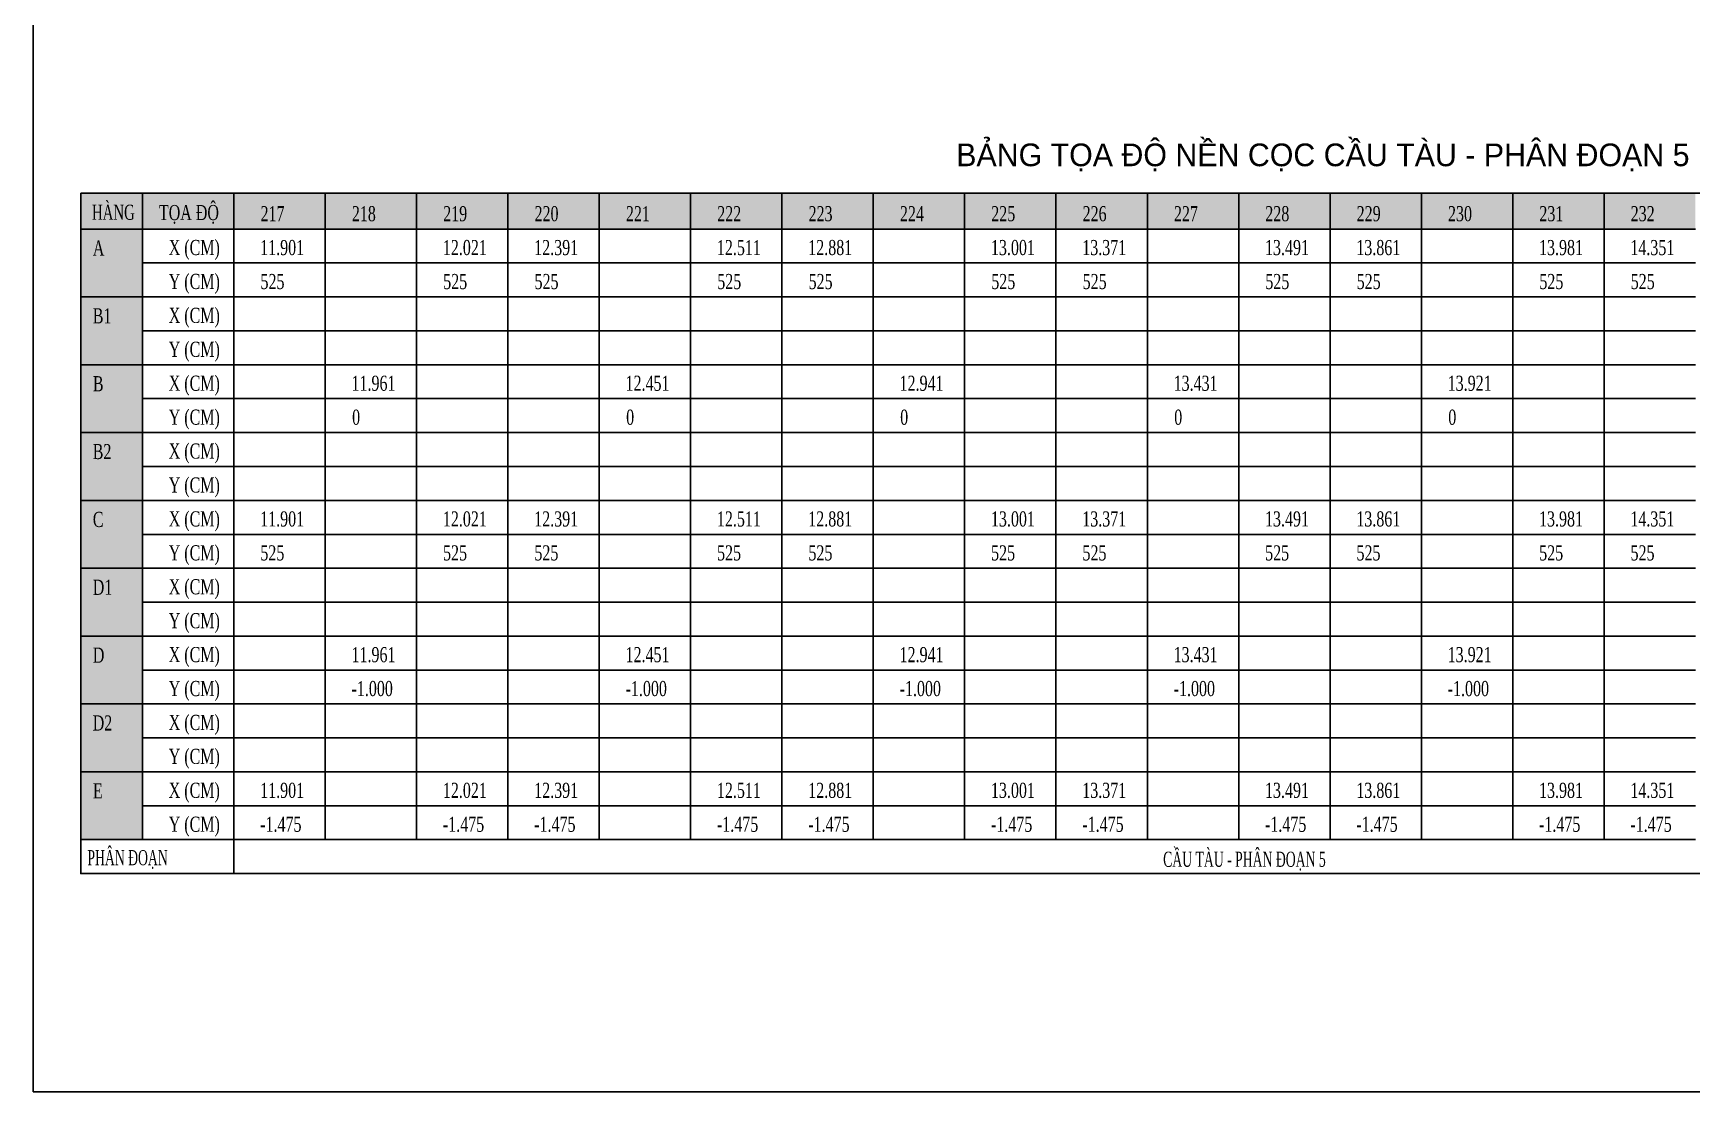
# Model space of a CAD drawing. Extents: x 1061507 to 1179680, y 97445 to 132302.
# Drawn here: x 1091235 to 1100008, y 97445 to 103045 of the extents above; entities that cross this region are included whole.
import ezdxf
from ezdxf.enums import TextEntityAlignment as Align

# ---------------------------------------------------------------- set-up
doc = ezdxf.new("R2010")
doc.units = 0
doc.header["$LTSCALE"] = 200
doc.header["$MEASUREMENT"] = 0
for name, color, linetype in [('BORDER', 2, 'CONTINUOUS'), ('Hatch', 8, 'CONTINUOUS'), ('Text', 6, 'CONTINUOUS')]:
    doc.layers.add(name, color=color, linetype=linetype)
doc.styles.add('CMB-1', font='VHBLACK.TTF', dxfattribs={"width": 0.8})
doc.styles.get("Standard").update_dxf_attribs({"font": 'vntimeh.shx', "width": 0.7})
doc.styles.add('THUONG', font='vntimeh.shx', dxfattribs={"width": 0.7})

msp = doc.modelspace()

# ---------------------------------------------------------------- linework, layer by layer
at = {"layer": 'BORDER'}
msp.add_line((1092296.8, 102198.6), (1092296.8, 98598.9), dxfattribs=at)
msp.add_lwpolyline([(1091487.1, 102198.6), (1103891.9, 102198.6), (1103891.9, 98598.9), (1091486.7, 98598.9)], close=True, dxfattribs=at)
msp.add_lwpolyline([(1091486.7, 98598.9), (1102930.1, 98598.9)], dxfattribs=at)
at = {"layer": 'Hatch'}
for p, q in [((1091487.1, 102198.6), (1091813.6, 102198.6)), ((1091487.1, 102198.6), (1091487.1, 102008.6)), ((1091813.6, 102198.6), (1092296.8, 102198.6)), ((1091813.6, 102198.6), (1091813.6, 102008.6)), ((1092296.8, 102198.6), (1092779.9, 102198.6)), ((1092296.8, 102198.6), (1092296.8, 102008.6)), ((1092779.9, 102198.6), (1093263, 102198.6)), ((1092779.9, 102198.6), (1092779.9, 102008.6)), ((1093263, 102198.6), (1093746.2, 102198.6)), ((1093263, 102198.6), (1093263, 102008.6)), ((1093746.2, 102198.6), (1094229.3, 102198.6)), ((1093746.2, 102198.6), (1093746.2, 102008.6)), ((1094229.3, 102198.6), (1094712.4, 102198.6)), ((1094229.3, 102198.6), (1094229.3, 102008.6)), ((1094229.3, 102198.6), (1094712.4, 102198.6)), ((1094712.4, 102198.6), (1095195.6, 102198.6)), ((1094712.4, 102198.6), (1094712.4, 102008.6)), ((1095195.6, 102198.6), (1095678.7, 102198.6)), ((1095195.6, 102198.6), (1095195.6, 102008.6)), ((1095678.7, 102198.6), (1096161.8, 102198.6)), ((1095678.7, 102198.6), (1095678.7, 102008.6)), ((1096161.8, 102198.6), (1096645, 102198.6)), ((1096161.8, 102198.6), (1096161.8, 102008.6)), ((1096645, 102198.6), (1097128.1, 102198.6)), ((1096645, 102198.6), (1096645, 102008.6)), ((1097128.1, 102198.6), (1097611.2, 102198.6)), ((1097128.1, 102198.6), (1097128.1, 102008.6)), ((1097611.2, 102198.6), (1098094.4, 102198.6)), ((1097611.2, 102198.6), (1097611.2, 102008.6)), ((1098094.4, 102198.6), (1098577.5, 102198.6)), ((1098094.4, 102198.6), (1098094.4, 102008.6)), ((1098577.5, 102198.6), (1099060.6, 102198.6)), ((1098577.5, 102198.6), (1098577.5, 102008.6)), ((1099060.6, 102198.6), (1099543.7, 102198.6)), ((1099060.6, 102198.6), (1099060.6, 102008.6)), ((1099543.7, 102198.6), (1100026.9, 102198.6)), ((1099543.7, 102198.6), (1099543.7, 102008.6)), ((1091487.1, 102008.6), (1091813.6, 102008.6)), ((1091487.1, 102008.6), (1091487.1, 101829.1)), ((1091813.6, 102008.6), (1092296.8, 102008.6)), ((1091813.6, 102008.6), (1091813.6, 101829.1)), ((1092296.8, 102008.6), (1092779.9, 102008.6)), ((1092296.8, 102008.6), (1092296.8, 101829.1)), ((1092779.9, 102008.6), (1093263, 102008.6)), ((1092779.9, 102008.6), (1092779.9, 101829.1)), ((1093263, 102008.6), (1093746.2, 102008.6)), ((1093263, 102008.6), (1093263, 101829.1)), ((1093746.2, 102008.6), (1094229.3, 102008.6)), ((1093746.2, 102008.6), (1093746.2, 101829.1)), ((1094229.3, 102008.6), (1094712.4, 102008.6)), ((1094229.3, 102008.6), (1094229.3, 101829.1)), ((1094712.4, 102008.6), (1095195.6, 102008.6)), ((1094712.4, 102008.6), (1094712.4, 101829.1)), ((1095195.6, 102008.6), (1095678.7, 102008.6)), ((1095195.6, 102008.6), (1095195.6, 101829.1)), ((1095678.7, 102008.6), (1096161.8, 102008.6)), ((1095678.7, 102008.6), (1095678.7, 101829.1)), ((1096161.8, 102008.6), (1096645, 102008.6)), ((1096161.8, 102008.6), (1096161.8, 101829.1)), ((1096645, 102008.6), (1097128.1, 102008.6)), ((1096645, 102008.6), (1096645, 101829.1)), ((1097128.1, 102008.6), (1097611.2, 102008.6)), ((1097128.1, 102008.6), (1097128.1, 101829.1)), ((1097611.2, 102008.6), (1098094.4, 102008.6)), ((1097611.2, 102008.6), (1097611.2, 101829.1)), ((1098094.4, 102008.6), (1098577.5, 102008.6)), ((1098094.4, 102008.6), (1098094.4, 101829.1)), ((1098577.5, 102008.6), (1099060.6, 102008.6)), ((1098577.5, 102008.6), (1098577.5, 101829.1)), ((1099060.6, 102008.6), (1099543.7, 102008.6)), ((1099060.6, 102008.6), (1099060.6, 101829.1)), ((1099543.7, 102008.6), (1100026.9, 102008.6)), ((1099543.7, 102008.6), (1099543.7, 101829.1)), ((1091487.1, 101829.1), (1091487.1, 101649.7)), ((1091813.6, 101829.1), (1092296.8, 101829.1)), ((1091813.6, 101829.1), (1091813.6, 101649.7)), ((1092296.8, 101829.1), (1092779.9, 101829.1)), ((1092296.8, 101829.1), (1092296.8, 101649.7)), ((1092779.9, 101829.1), (1093263, 101829.1)), ((1092779.9, 101829.1), (1092779.9, 101649.7)), ((1093263, 101829.1), (1093746.2, 101829.1)), ((1093263, 101829.1), (1093263, 101649.7)), ((1093746.2, 101829.1), (1094229.3, 101829.1)), ((1093746.2, 101829.1), (1093746.2, 101649.7)), ((1094229.3, 101829.1), (1094712.4, 101829.1)), ((1094229.3, 101829.1), (1094229.3, 101649.7)), ((1094712.4, 101829.1), (1095195.6, 101829.1)), ((1094712.4, 101829.1), (1094712.4, 101649.7)), ((1095195.6, 101829.1), (1095678.7, 101829.1)), ((1095195.6, 101829.1), (1095195.6, 101649.7)), ((1095678.7, 101829.1), (1096161.8, 101829.1)), ((1095678.7, 101829.1), (1095678.7, 101649.7)), ((1096161.8, 101829.1), (1096645, 101829.1)), ((1096161.8, 101829.1), (1096161.8, 101649.7)), ((1096645, 101829.1), (1097128.1, 101829.1)), ((1096645, 101829.1), (1096645, 101649.7)), ((1097128.1, 101829.1), (1097611.2, 101829.1)), ((1097128.1, 101829.1), (1097128.1, 101649.7)), ((1097611.2, 101829.1), (1098094.4, 101829.1)), ((1097611.2, 101829.1), (1097611.2, 101649.7)), ((1098094.4, 101829.1), (1098577.5, 101829.1)), ((1098094.4, 101829.1), (1098094.4, 101649.7)), ((1098577.5, 101829.1), (1099060.6, 101829.1)), ((1098577.5, 101829.1), (1098577.5, 101649.7)), ((1099060.6, 101829.1), (1099543.7, 101829.1)), ((1099060.6, 101829.1), (1099060.6, 101649.7)), ((1099543.7, 101829.1), (1100026.9, 101829.1)), ((1099543.7, 101829.1), (1099543.7, 101649.7)), ((1091487.1, 101649.7), (1091813.6, 101649.7)), ((1091487.1, 101649.7), (1091487.1, 101470.2)), ((1091813.6, 101649.7), (1092296.8, 101649.7)), ((1091813.6, 101649.7), (1091813.6, 101470.2)), ((1092296.8, 101649.7), (1092779.9, 101649.7)), ((1092296.8, 101649.7), (1092296.8, 101470.2)), ((1092779.9, 101649.7), (1093263, 101649.7)), ((1092779.9, 101649.7), (1092779.9, 101470.2)), ((1093263, 101649.7), (1093746.2, 101649.7)), ((1093263, 101649.7), (1093263, 101470.2)), ((1093746.2, 101649.7), (1094229.3, 101649.7)), ((1093746.2, 101649.7), (1093746.2, 101470.2)), ((1094229.3, 101649.7), (1094712.4, 101649.7)), ((1094229.3, 101649.7), (1094229.3, 101470.2)), ((1094712.4, 101649.7), (1095195.6, 101649.7)), ((1094712.4, 101649.7), (1094712.4, 101470.2)), ((1095195.6, 101649.7), (1095678.7, 101649.7)), ((1095195.6, 101649.7), (1095195.6, 101470.2)), ((1095678.7, 101649.7), (1096161.8, 101649.7)), ((1095678.7, 101649.7), (1095678.7, 101470.2)), ((1096161.8, 101649.7), (1096645, 101649.7)), ((1096161.8, 101649.7), (1096161.8, 101470.2)), ((1096645, 101649.7), (1097128.1, 101649.7)), ((1096645, 101649.7), (1096645, 101470.2)), ((1097128.1, 101649.7), (1097611.2, 101649.7)), ((1097128.1, 101649.7), (1097128.1, 101470.2)), ((1097611.2, 101649.7), (1098094.4, 101649.7)), ((1097611.2, 101649.7), (1097611.2, 101470.2)), ((1098094.4, 101649.7), (1098577.5, 101649.7)), ((1098094.4, 101649.7), (1098094.4, 101470.2)), ((1098577.5, 101649.7), (1099060.6, 101649.7)), ((1098577.5, 101649.7), (1098577.5, 101470.2)), ((1099060.6, 101649.7), (1099543.7, 101649.7)), ((1099060.6, 101649.7), (1099060.6, 101470.2)), ((1099543.7, 101649.7), (1100026.9, 101649.7)), ((1099543.7, 101649.7), (1099543.7, 101470.2)), ((1091487.1, 101470.2), (1091487.1, 101290.8)), ((1091813.6, 101470.2), (1092296.8, 101470.2)), ((1091813.6, 101470.2), (1091813.6, 101290.8)), ((1092296.8, 101470.2), (1092779.9, 101470.2)), ((1092296.8, 101470.2), (1092296.8, 101290.8)), ((1092779.9, 101470.2), (1093263, 101470.2)), ((1092779.9, 101470.2), (1092779.9, 101290.8)), ((1093263, 101470.2), (1093746.2, 101470.2)), ((1093263, 101470.2), (1093263, 101290.8)), ((1093746.2, 101470.2), (1094229.3, 101470.2)), ((1093746.2, 101470.2), (1093746.2, 101290.8)), ((1094229.3, 101470.2), (1094712.4, 101470.2)), ((1094229.3, 101470.2), (1094229.3, 101290.8)), ((1094712.4, 101470.2), (1095195.6, 101470.2)), ((1094712.4, 101470.2), (1094712.4, 101290.8)), ((1095195.6, 101470.2), (1095678.7, 101470.2)), ((1095195.6, 101470.2), (1095195.6, 101290.8)), ((1095678.7, 101470.2), (1096161.8, 101470.2)), ((1095678.7, 101470.2), (1095678.7, 101290.8)), ((1096161.8, 101470.2), (1096645, 101470.2)), ((1096161.8, 101470.2), (1096161.8, 101290.8)), ((1096645, 101470.2), (1097128.1, 101470.2)), ((1096645, 101470.2), (1096645, 101290.8)), ((1097128.1, 101470.2), (1097611.2, 101470.2)), ((1097128.1, 101470.2), (1097128.1, 101290.8)), ((1097611.2, 101470.2), (1098094.4, 101470.2)), ((1097611.2, 101470.2), (1097611.2, 101290.8)), ((1098094.4, 101470.2), (1098577.5, 101470.2)), ((1098094.4, 101470.2), (1098094.4, 101290.8)), ((1098577.5, 101470.2), (1099060.6, 101470.2)), ((1098577.5, 101470.2), (1098577.5, 101290.8)), ((1099060.6, 101470.2), (1099543.7, 101470.2)), ((1099060.6, 101470.2), (1099060.6, 101290.8)), ((1099543.7, 101470.2), (1100026.9, 101470.2)), ((1099543.7, 101470.2), (1099543.7, 101290.8)), ((1091487.1, 101290.8), (1091813.6, 101290.8)), ((1091487.1, 101290.8), (1091487.1, 101111.4)), ((1091813.6, 101290.8), (1092296.8, 101290.8)), ((1091813.6, 101290.8), (1091813.6, 101111.4)), ((1092296.8, 101290.8), (1092779.9, 101290.8)), ((1092296.8, 101290.8), (1092296.8, 101111.4)), ((1092779.9, 101290.8), (1093263, 101290.8)), ((1092779.9, 101290.8), (1092779.9, 101111.4)), ((1093263, 101290.8), (1093746.2, 101290.8)), ((1093263, 101290.8), (1093263, 101111.4)), ((1093746.2, 101290.8), (1094229.3, 101290.8)), ((1093746.2, 101290.8), (1093746.2, 101111.4)), ((1094229.3, 101290.8), (1094712.4, 101290.8)), ((1094229.3, 101290.8), (1094229.3, 101111.4)), ((1094712.4, 101290.8), (1095195.6, 101290.8)), ((1094712.4, 101290.8), (1094712.4, 101111.4)), ((1095195.6, 101290.8), (1095678.7, 101290.8)), ((1095195.6, 101290.8), (1095195.6, 101111.4)), ((1095678.7, 101290.8), (1096161.8, 101290.8)), ((1095678.7, 101290.8), (1095678.7, 101111.4)), ((1096161.8, 101290.8), (1096645, 101290.8)), ((1096161.8, 101290.8), (1096161.8, 101111.4)), ((1096645, 101290.8), (1097128.1, 101290.8)), ((1096645, 101290.8), (1096645, 101111.4)), ((1097128.1, 101290.8), (1097611.2, 101290.8)), ((1097128.1, 101290.8), (1097128.1, 101111.4)), ((1097611.2, 101290.8), (1098094.4, 101290.8)), ((1097611.2, 101290.8), (1097611.2, 101111.4)), ((1098094.4, 101290.8), (1098577.5, 101290.8)), ((1098094.4, 101290.8), (1098094.4, 101111.4)), ((1098577.5, 101290.8), (1099060.6, 101290.8)), ((1098577.5, 101290.8), (1098577.5, 101111.4)), ((1099060.6, 101290.8), (1099543.7, 101290.8)), ((1099060.6, 101290.8), (1099060.6, 101111.4)), ((1099543.7, 101290.8), (1100026.9, 101290.8)), ((1099543.7, 101290.8), (1099543.7, 101111.4)), ((1091487.1, 101111.4), (1091487.1, 100931.9)), ((1091813.6, 101111.4), (1092296.8, 101111.4)), ((1091813.6, 101111.4), (1091813.6, 100931.9)), ((1092296.8, 101111.4), (1092779.9, 101111.4)), ((1092296.8, 101111.4), (1092296.8, 100931.9)), ((1092779.9, 101111.4), (1093263, 101111.4)), ((1092779.9, 101111.4), (1092779.9, 100931.9)), ((1093263, 101111.4), (1093746.2, 101111.4)), ((1093263, 101111.4), (1093263, 100931.9)), ((1093746.2, 101111.4), (1094229.3, 101111.4)), ((1093746.2, 101111.4), (1093746.2, 100931.9)), ((1094229.3, 101111.4), (1094712.4, 101111.4)), ((1094229.3, 101111.4), (1094229.3, 100931.9)), ((1094712.4, 101111.4), (1095195.6, 101111.4)), ((1094712.4, 101111.4), (1094712.4, 100931.9)), ((1095195.6, 101111.4), (1095678.7, 101111.4)), ((1095195.6, 101111.4), (1095195.6, 100931.9)), ((1095678.7, 101111.4), (1096161.8, 101111.4)), ((1095678.7, 101111.4), (1095678.7, 100931.9)), ((1096161.8, 101111.4), (1096645, 101111.4)), ((1096161.8, 101111.4), (1096161.8, 100931.9)), ((1096645, 101111.4), (1097128.1, 101111.4)), ((1096645, 101111.4), (1096645, 100931.9)), ((1097128.1, 101111.4), (1097611.2, 101111.4)), ((1097128.1, 101111.4), (1097128.1, 100931.9)), ((1097611.2, 101111.4), (1098094.4, 101111.4)), ((1097611.2, 101111.4), (1097611.2, 100931.9)), ((1098094.4, 101111.4), (1098577.5, 101111.4)), ((1098094.4, 101111.4), (1098094.4, 100931.9)), ((1098577.5, 101111.4), (1099060.6, 101111.4)), ((1098577.5, 101111.4), (1098577.5, 100931.9)), ((1099060.6, 101111.4), (1099543.7, 101111.4)), ((1099060.6, 101111.4), (1099060.6, 100931.9)), ((1099543.7, 101111.4), (1100026.9, 101111.4)), ((1099543.7, 101111.4), (1099543.7, 100931.9)), ((1091487.1, 100931.9), (1091813.6, 100931.9)), ((1091487.1, 100931.9), (1091487.1, 100752.5)), ((1091813.6, 100931.9), (1092296.8, 100931.9)), ((1091813.6, 100931.9), (1091813.6, 100752.5)), ((1092296.8, 100931.9), (1092779.9, 100931.9)), ((1092296.8, 100931.9), (1092296.8, 100752.5)), ((1092779.9, 100931.9), (1093263, 100931.9)), ((1092779.9, 100931.9), (1092779.9, 100752.5)), ((1093263, 100931.9), (1093746.2, 100931.9)), ((1093263, 100931.9), (1093263, 100752.5)), ((1093746.2, 100931.9), (1094229.3, 100931.9)), ((1093746.2, 100931.9), (1093746.2, 100752.5)), ((1094229.3, 100931.9), (1094712.4, 100931.9)), ((1094229.3, 100931.9), (1094229.3, 100752.5)), ((1094712.4, 100931.9), (1095195.6, 100931.9)), ((1094712.4, 100931.9), (1094712.4, 100752.5)), ((1095195.6, 100931.9), (1095678.7, 100931.9)), ((1095195.6, 100931.9), (1095195.6, 100752.5)), ((1095678.7, 100931.9), (1096161.8, 100931.9)), ((1095678.7, 100931.9), (1095678.7, 100752.5)), ((1096161.8, 100931.9), (1096645, 100931.9)), ((1096161.8, 100931.9), (1096161.8, 100752.5)), ((1096645, 100931.9), (1097128.1, 100931.9)), ((1096645, 100931.9), (1096645, 100752.5)), ((1097128.1, 100931.9), (1097611.2, 100931.9)), ((1097128.1, 100931.9), (1097128.1, 100752.5)), ((1097611.2, 100931.9), (1098094.4, 100931.9)), ((1097611.2, 100931.9), (1097611.2, 100752.5)), ((1098094.4, 100931.9), (1098577.5, 100931.9)), ((1098094.4, 100931.9), (1098094.4, 100752.5)), ((1098577.5, 100931.9), (1099060.6, 100931.9)), ((1098577.5, 100931.9), (1098577.5, 100752.5)), ((1099060.6, 100931.9), (1099543.7, 100931.9)), ((1099060.6, 100931.9), (1099060.6, 100752.5)), ((1099543.7, 100931.9), (1100026.9, 100931.9)), ((1099543.7, 100931.9), (1099543.7, 100752.5)), ((1091487.1, 100752.5), (1091487.1, 100573)), ((1091813.6, 100752.5), (1092296.8, 100752.5)), ((1091813.6, 100752.5), (1091813.6, 100573)), ((1092296.8, 100752.5), (1092779.9, 100752.5)), ((1092296.8, 100752.5), (1092296.8, 100573)), ((1092779.9, 100752.5), (1093263, 100752.5)), ((1092779.9, 100752.5), (1092779.9, 100573)), ((1093263, 100752.5), (1093746.2, 100752.5)), ((1093263, 100752.5), (1093263, 100573)), ((1093746.2, 100752.5), (1094229.3, 100752.5)), ((1093746.2, 100752.5), (1093746.2, 100573)), ((1094229.3, 100752.5), (1094712.4, 100752.5)), ((1094229.3, 100752.5), (1094229.3, 100573)), ((1094712.4, 100752.5), (1095195.6, 100752.5)), ((1094712.4, 100752.5), (1094712.4, 100573)), ((1095195.6, 100752.5), (1095678.7, 100752.5)), ((1095195.6, 100752.5), (1095195.6, 100573)), ((1095678.7, 100752.5), (1096161.8, 100752.5)), ((1095678.7, 100752.5), (1095678.7, 100573)), ((1096161.8, 100752.5), (1096645, 100752.5)), ((1096161.8, 100752.5), (1096161.8, 100573)), ((1096645, 100752.5), (1097128.1, 100752.5)), ((1096645, 100752.5), (1096645, 100573)), ((1097128.1, 100752.5), (1097611.2, 100752.5)), ((1097128.1, 100752.5), (1097128.1, 100573)), ((1097611.2, 100752.5), (1098094.4, 100752.5)), ((1097611.2, 100752.5), (1097611.2, 100573)), ((1098094.4, 100752.5), (1098577.5, 100752.5)), ((1098094.4, 100752.5), (1098094.4, 100573)), ((1098577.5, 100752.5), (1099060.6, 100752.5)), ((1098577.5, 100752.5), (1098577.5, 100573)), ((1099060.6, 100752.5), (1099543.7, 100752.5)), ((1099060.6, 100752.5), (1099060.6, 100573)), ((1099543.7, 100752.5), (1100026.9, 100752.5)), ((1099543.7, 100752.5), (1099543.7, 100573)), ((1091487.1, 100573), (1091813.6, 100573)), ((1091487.1, 100573), (1091487.1, 100393.6)), ((1091813.6, 100573), (1092296.8, 100573)), ((1091813.6, 100573), (1091813.6, 100393.6)), ((1092296.8, 100573), (1092779.9, 100573)), ((1092296.8, 100573), (1092296.8, 100393.6)), ((1092779.9, 100573), (1093263, 100573)), ((1092779.9, 100573), (1092779.9, 100393.6)), ((1093263, 100573), (1093746.2, 100573)), ((1093263, 100573), (1093263, 100393.6)), ((1093746.2, 100573), (1094229.3, 100573)), ((1093746.2, 100573), (1093746.2, 100393.6)), ((1094229.3, 100573), (1094712.4, 100573)), ((1094229.3, 100573), (1094229.3, 100393.6)), ((1094712.4, 100573), (1095195.6, 100573)), ((1094712.4, 100573), (1094712.4, 100393.6)), ((1095195.6, 100573), (1095678.7, 100573)), ((1095195.6, 100573), (1095195.6, 100393.6)), ((1095678.7, 100573), (1096161.8, 100573)), ((1095678.7, 100573), (1095678.7, 100393.6)), ((1096161.8, 100573), (1096645, 100573)), ((1096161.8, 100573), (1096161.8, 100393.6)), ((1096645, 100573), (1097128.1, 100573)), ((1096645, 100573), (1096645, 100393.6)), ((1097128.1, 100573), (1097611.2, 100573)), ((1097128.1, 100573), (1097128.1, 100393.6)), ((1097611.2, 100573), (1098094.4, 100573)), ((1097611.2, 100573), (1097611.2, 100393.6)), ((1098094.4, 100573), (1098577.5, 100573)), ((1098094.4, 100573), (1098094.4, 100393.6)), ((1098577.5, 100573), (1099060.6, 100573)), ((1098577.5, 100573), (1098577.5, 100393.6)), ((1099060.6, 100573), (1099543.7, 100573)), ((1099060.6, 100573), (1099060.6, 100393.6)), ((1099543.7, 100573), (1100026.9, 100573)), ((1099543.7, 100573), (1099543.7, 100393.6)), ((1091487.1, 100393.6), (1091487.1, 100214.1)), ((1091813.6, 100393.6), (1092296.8, 100393.6)), ((1091813.6, 100393.6), (1091813.6, 100214.1)), ((1092296.8, 100393.6), (1092779.9, 100393.6)), ((1092296.8, 100393.6), (1092296.8, 100214.1)), ((1092779.9, 100393.6), (1093263, 100393.6)), ((1092779.9, 100393.6), (1092779.9, 100214.1)), ((1093263, 100393.6), (1093746.2, 100393.6)), ((1093263, 100393.6), (1093263, 100214.1)), ((1093746.2, 100393.6), (1094229.3, 100393.6)), ((1093746.2, 100393.6), (1093746.2, 100214.1)), ((1094229.3, 100393.6), (1094712.4, 100393.6)), ((1094229.3, 100393.6), (1094229.3, 100214.1)), ((1094712.4, 100393.6), (1095195.6, 100393.6)), ((1094712.4, 100393.6), (1094712.4, 100214.1)), ((1095195.6, 100393.6), (1095678.7, 100393.6)), ((1095195.6, 100393.6), (1095195.6, 100214.1)), ((1095678.7, 100393.6), (1096161.8, 100393.6)), ((1095678.7, 100393.6), (1095678.7, 100214.1)), ((1096161.8, 100393.6), (1096645, 100393.6)), ((1096161.8, 100393.6), (1096161.8, 100214.1)), ((1096645, 100393.6), (1097128.1, 100393.6)), ((1096645, 100393.6), (1096645, 100214.1)), ((1097128.1, 100393.6), (1097611.2, 100393.6)), ((1097128.1, 100393.6), (1097128.1, 100214.1)), ((1097611.2, 100393.6), (1098094.4, 100393.6)), ((1097611.2, 100393.6), (1097611.2, 100214.1)), ((1098094.4, 100393.6), (1098577.5, 100393.6)), ((1098094.4, 100393.6), (1098094.4, 100214.1)), ((1098577.5, 100393.6), (1099060.6, 100393.6)), ((1098577.5, 100393.6), (1098577.5, 100214.1)), ((1099060.6, 100393.6), (1099543.7, 100393.6)), ((1099060.6, 100393.6), (1099060.6, 100214.1)), ((1099543.7, 100393.6), (1100026.9, 100393.6)), ((1099543.7, 100393.6), (1099543.7, 100214.1)), ((1091487.1, 100214.1), (1091813.6, 100214.1)), ((1091487.1, 100214.1), (1091487.1, 100034.7)), ((1091813.6, 100214.1), (1092296.8, 100214.1)), ((1091813.6, 100214.1), (1091813.6, 100034.7)), ((1092296.8, 100214.1), (1092779.9, 100214.1)), ((1092296.8, 100214.1), (1092296.8, 100034.7)), ((1092779.9, 100214.1), (1093263, 100214.1)), ((1092779.9, 100214.1), (1092779.9, 100034.7)), ((1093263, 100214.1), (1093746.2, 100214.1)), ((1093263, 100214.1), (1093263, 100034.7)), ((1093746.2, 100214.1), (1094229.3, 100214.1)), ((1093746.2, 100214.1), (1093746.2, 100034.7)), ((1094229.3, 100214.1), (1094712.4, 100214.1)), ((1094229.3, 100214.1), (1094229.3, 100034.7)), ((1094712.4, 100214.1), (1095195.6, 100214.1)), ((1094712.4, 100214.1), (1094712.4, 100034.7)), ((1095195.6, 100214.1), (1095678.7, 100214.1)), ((1095195.6, 100214.1), (1095195.6, 100034.7)), ((1095678.7, 100214.1), (1096161.8, 100214.1)), ((1095678.7, 100214.1), (1095678.7, 100034.7)), ((1096161.8, 100214.1), (1096645, 100214.1)), ((1096161.8, 100214.1), (1096161.8, 100034.7)), ((1096645, 100214.1), (1097128.1, 100214.1)), ((1096645, 100214.1), (1096645, 100034.7)), ((1097128.1, 100214.1), (1097611.2, 100214.1)), ((1097128.1, 100214.1), (1097128.1, 100034.7)), ((1097611.2, 100214.1), (1098094.4, 100214.1)), ((1097611.2, 100214.1), (1097611.2, 100034.7)), ((1098094.4, 100214.1), (1098577.5, 100214.1)), ((1098094.4, 100214.1), (1098094.4, 100034.7)), ((1098577.5, 100214.1), (1099060.6, 100214.1)), ((1098577.5, 100214.1), (1098577.5, 100034.7)), ((1099060.6, 100214.1), (1099543.7, 100214.1)), ((1099060.6, 100214.1), (1099060.6, 100034.7)), ((1099543.7, 100214.1), (1100026.9, 100214.1)), ((1099543.7, 100214.1), (1099543.7, 100034.7)), ((1091487.1, 100034.7), (1091487.1, 99855.2)), ((1091813.6, 100034.7), (1092296.8, 100034.7)), ((1091813.6, 100034.7), (1091813.6, 99855.2)), ((1092296.8, 100034.7), (1092779.9, 100034.7)), ((1092296.8, 100034.7), (1092296.8, 99855.2)), ((1092779.9, 100034.7), (1093263, 100034.7)), ((1092779.9, 100034.7), (1092779.9, 99855.2)), ((1093263, 100034.7), (1093746.2, 100034.7)), ((1093263, 100034.7), (1093263, 99855.2)), ((1093746.2, 100034.7), (1094229.3, 100034.7)), ((1093746.2, 100034.7), (1093746.2, 99855.2)), ((1094229.3, 100034.7), (1094712.4, 100034.7)), ((1094229.3, 100034.7), (1094229.3, 99855.2)), ((1094712.4, 100034.7), (1095195.6, 100034.7)), ((1094712.4, 100034.7), (1094712.4, 99855.2)), ((1095195.6, 100034.7), (1095678.7, 100034.7)), ((1095195.6, 100034.7), (1095195.6, 99855.2)), ((1095678.7, 100034.7), (1096161.8, 100034.7)), ((1095678.7, 100034.7), (1095678.7, 99855.2)), ((1096161.8, 100034.7), (1096645, 100034.7)), ((1096161.8, 100034.7), (1096161.8, 99855.2)), ((1096645, 100034.7), (1097128.1, 100034.7)), ((1096645, 100034.7), (1096645, 99855.2)), ((1097128.1, 100034.7), (1097611.2, 100034.7)), ((1097128.1, 100034.7), (1097128.1, 99855.2)), ((1097611.2, 100034.7), (1098094.4, 100034.7)), ((1097611.2, 100034.7), (1097611.2, 99855.2)), ((1098094.4, 100034.7), (1098577.5, 100034.7)), ((1098094.4, 100034.7), (1098094.4, 99855.2)), ((1098577.5, 100034.7), (1099060.6, 100034.7)), ((1098577.5, 100034.7), (1098577.5, 99855.2)), ((1099060.6, 100034.7), (1099543.7, 100034.7)), ((1099060.6, 100034.7), (1099060.6, 99855.2)), ((1099543.7, 100034.7), (1100026.9, 100034.7)), ((1099543.7, 100034.7), (1099543.7, 99855.2)), ((1091487.1, 99855.2), (1091813.6, 99855.2)), ((1091487.1, 99855.2), (1091487.1, 99675.8)), ((1091813.6, 99855.2), (1092296.8, 99855.2)), ((1091813.6, 99855.2), (1091813.6, 99675.8)), ((1092296.8, 99855.2), (1092779.9, 99855.2)), ((1092296.8, 99855.2), (1092296.8, 99675.8)), ((1092779.9, 99855.2), (1093263, 99855.2)), ((1092779.9, 99855.2), (1092779.9, 99675.8)), ((1093263, 99855.2), (1093746.2, 99855.2)), ((1093263, 99855.2), (1093263, 99675.8)), ((1093746.2, 99855.2), (1094229.3, 99855.2)), ((1093746.2, 99855.2), (1093746.2, 99675.8)), ((1094229.3, 99855.2), (1094712.4, 99855.2)), ((1094229.3, 99855.2), (1094229.3, 99675.8)), ((1094712.4, 99855.2), (1095195.6, 99855.2)), ((1094712.4, 99855.2), (1094712.4, 99675.8)), ((1095195.6, 99855.2), (1095678.7, 99855.2)), ((1095195.6, 99855.2), (1095195.6, 99675.8)), ((1095678.7, 99855.2), (1096161.8, 99855.2)), ((1095678.7, 99855.2), (1095678.7, 99675.8)), ((1096161.8, 99855.2), (1096645, 99855.2)), ((1096161.8, 99855.2), (1096161.8, 99675.8)), ((1096645, 99855.2), (1097128.1, 99855.2)), ((1096645, 99855.2), (1096645, 99675.8)), ((1097128.1, 99855.2), (1097611.2, 99855.2)), ((1097128.1, 99855.2), (1097128.1, 99675.8)), ((1097611.2, 99855.2), (1098094.4, 99855.2)), ((1097611.2, 99855.2), (1097611.2, 99675.8)), ((1098094.4, 99855.2), (1098577.5, 99855.2)), ((1098094.4, 99855.2), (1098094.4, 99675.8)), ((1098577.5, 99855.2), (1099060.6, 99855.2)), ((1098577.5, 99855.2), (1098577.5, 99675.8)), ((1099060.6, 99855.2), (1099543.7, 99855.2)), ((1099060.6, 99855.2), (1099060.6, 99675.8)), ((1099543.7, 99855.2), (1100026.9, 99855.2)), ((1099543.7, 99855.2), (1099543.7, 99675.8)), ((1091487.1, 99675.8), (1091487.1, 99496.3)), ((1091813.6, 99675.8), (1092296.8, 99675.8)), ((1091813.6, 99675.8), (1091813.6, 99496.3)), ((1092296.8, 99675.8), (1092779.9, 99675.8)), ((1092296.8, 99675.8), (1092296.8, 99496.3)), ((1092779.9, 99675.8), (1093263, 99675.8)), ((1092779.9, 99675.8), (1092779.9, 99496.3)), ((1093263, 99675.8), (1093746.2, 99675.8)), ((1093263, 99675.8), (1093263, 99496.3)), ((1093746.2, 99675.8), (1094229.3, 99675.8)), ((1093746.2, 99675.8), (1093746.2, 99496.3)), ((1094229.3, 99675.8), (1094712.4, 99675.8)), ((1094229.3, 99675.8), (1094229.3, 99496.3)), ((1094712.4, 99675.8), (1095195.6, 99675.8)), ((1094712.4, 99675.8), (1094712.4, 99496.3)), ((1095195.6, 99675.8), (1095678.7, 99675.8)), ((1095195.6, 99675.8), (1095195.6, 99496.3)), ((1095678.7, 99675.8), (1096161.8, 99675.8)), ((1095678.7, 99675.8), (1095678.7, 99496.3)), ((1096161.8, 99675.8), (1096645, 99675.8)), ((1096161.8, 99675.8), (1096161.8, 99496.3)), ((1096645, 99675.8), (1097128.1, 99675.8)), ((1096645, 99675.8), (1096645, 99496.3)), ((1097128.1, 99675.8), (1097611.2, 99675.8)), ((1097128.1, 99675.8), (1097128.1, 99496.3)), ((1097611.2, 99675.8), (1098094.4, 99675.8)), ((1097611.2, 99675.8), (1097611.2, 99496.3)), ((1098094.4, 99675.8), (1098577.5, 99675.8)), ((1098094.4, 99675.8), (1098094.4, 99496.3)), ((1098577.5, 99675.8), (1099060.6, 99675.8)), ((1098577.5, 99675.8), (1098577.5, 99496.3)), ((1099060.6, 99675.8), (1099543.7, 99675.8)), ((1099060.6, 99675.8), (1099060.6, 99496.3)), ((1099543.7, 99675.8), (1100026.9, 99675.8)), ((1099543.7, 99675.8), (1099543.7, 99496.3)), ((1091487.1, 99496.3), (1091813.6, 99496.3)), ((1091487.1, 99496.3), (1091487.1, 99316.9)), ((1091813.6, 99496.3), (1092296.8, 99496.3)), ((1091813.6, 99496.3), (1091813.6, 99316.9)), ((1092296.8, 99496.3), (1092779.9, 99496.3)), ((1092296.8, 99496.3), (1092296.8, 99316.9)), ((1092779.9, 99496.3), (1093263, 99496.3)), ((1092779.9, 99496.3), (1092779.9, 99316.9)), ((1093263, 99496.3), (1093746.2, 99496.3)), ((1093263, 99496.3), (1093263, 99316.9)), ((1093746.2, 99496.3), (1094229.3, 99496.3)), ((1093746.2, 99496.3), (1093746.2, 99316.9)), ((1094229.3, 99496.3), (1094712.4, 99496.3)), ((1094229.3, 99496.3), (1094229.3, 99316.9)), ((1094712.4, 99496.3), (1095195.6, 99496.3)), ((1094712.4, 99496.3), (1094712.4, 99316.9)), ((1095195.6, 99496.3), (1095678.7, 99496.3)), ((1095195.6, 99496.3), (1095195.6, 99316.9)), ((1095678.7, 99496.3), (1096161.8, 99496.3)), ((1095678.7, 99496.3), (1095678.7, 99316.9)), ((1096161.8, 99496.3), (1096645, 99496.3)), ((1096161.8, 99496.3), (1096161.8, 99316.9)), ((1096645, 99496.3), (1097128.1, 99496.3)), ((1096645, 99496.3), (1096645, 99316.9)), ((1097128.1, 99496.3), (1097611.2, 99496.3)), ((1097128.1, 99496.3), (1097128.1, 99316.9)), ((1097611.2, 99496.3), (1098094.4, 99496.3)), ((1097611.2, 99496.3), (1097611.2, 99316.9)), ((1098094.4, 99496.3), (1098577.5, 99496.3)), ((1098094.4, 99496.3), (1098094.4, 99316.9)), ((1098577.5, 99496.3), (1099060.6, 99496.3)), ((1098577.5, 99496.3), (1098577.5, 99316.9)), ((1099060.6, 99496.3), (1099543.7, 99496.3)), ((1099060.6, 99496.3), (1099060.6, 99316.9)), ((1099543.7, 99496.3), (1100026.9, 99496.3)), ((1099543.7, 99496.3), (1099543.7, 99316.9)), ((1091487.1, 99316.9), (1091487.1, 99137.5)), ((1091813.6, 99316.9), (1092296.8, 99316.9)), ((1091813.6, 99316.9), (1091813.6, 99137.5)), ((1092296.8, 99316.9), (1092779.9, 99316.9)), ((1092296.8, 99316.9), (1092296.8, 99137.5)), ((1092779.9, 99316.9), (1093263, 99316.9)), ((1092779.9, 99316.9), (1092779.9, 99137.5)), ((1093263, 99316.9), (1093746.2, 99316.9)), ((1093263, 99316.9), (1093263, 99137.5)), ((1093746.2, 99316.9), (1094229.3, 99316.9)), ((1093746.2, 99316.9), (1093746.2, 99137.5)), ((1094229.3, 99316.9), (1094712.4, 99316.9)), ((1094229.3, 99316.9), (1094229.3, 99137.5)), ((1094712.4, 99316.9), (1095195.6, 99316.9)), ((1094712.4, 99316.9), (1094712.4, 99137.5)), ((1095195.6, 99316.9), (1095678.7, 99316.9)), ((1095195.6, 99316.9), (1095195.6, 99137.5)), ((1095678.7, 99316.9), (1096161.8, 99316.9)), ((1095678.7, 99316.9), (1095678.7, 99137.5)), ((1096161.8, 99316.9), (1096645, 99316.9)), ((1096161.8, 99316.9), (1096161.8, 99137.5)), ((1096645, 99316.9), (1097128.1, 99316.9)), ((1096645, 99316.9), (1096645, 99137.5)), ((1097128.1, 99316.9), (1097611.2, 99316.9)), ((1097128.1, 99316.9), (1097128.1, 99137.5)), ((1097611.2, 99316.9), (1098094.4, 99316.9)), ((1097611.2, 99316.9), (1097611.2, 99137.5)), ((1098094.4, 99316.9), (1098577.5, 99316.9)), ((1098094.4, 99316.9), (1098094.4, 99137.5)), ((1098577.5, 99316.9), (1099060.6, 99316.9)), ((1098577.5, 99316.9), (1098577.5, 99137.5)), ((1099060.6, 99316.9), (1099543.7, 99316.9)), ((1099060.6, 99316.9), (1099060.6, 99137.5)), ((1099543.7, 99316.9), (1100026.9, 99316.9)), ((1099543.7, 99316.9), (1099543.7, 99137.5)), ((1091487.1, 99137.5), (1091813.6, 99137.5)), ((1091487.1, 99137.5), (1091487.1, 98958)), ((1091813.6, 99137.5), (1092296.8, 99137.5)), ((1091813.6, 99137.5), (1091813.6, 98958)), ((1092296.8, 99137.5), (1092779.9, 99137.5)), ((1092296.8, 99137.5), (1092296.8, 98958)), ((1092779.9, 99137.5), (1093263, 99137.5)), ((1092779.9, 99137.5), (1092779.9, 98958)), ((1093263, 99137.5), (1093746.2, 99137.5)), ((1093263, 99137.5), (1093263, 98958)), ((1093746.2, 99137.5), (1094229.3, 99137.5)), ((1093746.2, 99137.5), (1093746.2, 98958)), ((1094229.3, 99137.5), (1094712.4, 99137.5)), ((1094229.3, 99137.5), (1094229.3, 98958)), ((1094712.4, 99137.5), (1095195.6, 99137.5)), ((1094712.4, 99137.5), (1094712.4, 98958)), ((1095195.6, 99137.5), (1095678.7, 99137.5)), ((1095195.6, 99137.5), (1095195.6, 98958)), ((1095678.7, 99137.5), (1096161.8, 99137.5)), ((1095678.7, 99137.5), (1095678.7, 98958)), ((1096161.8, 99137.5), (1096645, 99137.5)), ((1096161.8, 99137.5), (1096161.8, 98958)), ((1096645, 99137.5), (1097128.1, 99137.5)), ((1096645, 99137.5), (1096645, 98958)), ((1097128.1, 99137.5), (1097611.2, 99137.5)), ((1097128.1, 99137.5), (1097128.1, 98958)), ((1097611.2, 99137.5), (1098094.4, 99137.5)), ((1097611.2, 99137.5), (1097611.2, 98958)), ((1098094.4, 99137.5), (1098577.5, 99137.5)), ((1098094.4, 99137.5), (1098094.4, 98958)), ((1098577.5, 99137.5), (1099060.6, 99137.5)), ((1098577.5, 99137.5), (1098577.5, 98958)), ((1099060.6, 99137.5), (1099543.7, 99137.5)), ((1099060.6, 99137.5), (1099060.6, 98958)), ((1099543.7, 99137.5), (1100026.9, 99137.5)), ((1099543.7, 99137.5), (1099543.7, 98958)), ((1091487.1, 98958), (1091487.1, 98778.6)), ((1091813.6, 98958), (1092296.8, 98958)), ((1091813.6, 98958), (1091813.6, 98778.6)), ((1092296.8, 98958), (1092779.9, 98958)), ((1092296.8, 98958), (1092296.8, 98598.9)), ((1092779.9, 98958), (1093263, 98958)), ((1092779.9, 98958), (1092779.9, 98778.6)), ((1093263, 98958), (1093746.2, 98958)), ((1093263, 98958), (1093263, 98778.6)), ((1093746.2, 98958), (1094229.3, 98958)), ((1093746.2, 98958), (1093746.2, 98778.6)), ((1094229.3, 98958), (1094712.4, 98958)), ((1094229.3, 98958), (1094229.3, 98778.6)), ((1094712.4, 98958), (1095195.6, 98958)), ((1094712.4, 98958), (1094712.4, 98778.6)), ((1095195.6, 98958), (1095678.7, 98958)), ((1095195.6, 98958), (1095195.6, 98778.6)), ((1095678.7, 98958), (1096161.8, 98958)), ((1095678.7, 98958), (1095678.7, 98778.6)), ((1096161.8, 98958), (1096645, 98958)), ((1096161.8, 98958), (1096161.8, 98778.6)), ((1096645, 98958), (1097128.1, 98958)), ((1096645, 98958), (1096645, 98778.6)), ((1097128.1, 98958), (1097611.2, 98958)), ((1097128.1, 98958), (1097128.1, 98778.6)), ((1097611.2, 98958), (1098094.4, 98958)), ((1097611.2, 98958), (1097611.2, 98778.6)), ((1098094.4, 98958), (1098577.5, 98958)), ((1098094.4, 98958), (1098094.4, 98778.6)), ((1098577.5, 98958), (1099060.6, 98958)), ((1098577.5, 98958), (1098577.5, 98778.6)), ((1099060.6, 98958), (1099543.7, 98958)), ((1099060.6, 98958), (1099060.6, 98778.6)), ((1099543.7, 98958), (1100026.9, 98958)), ((1099543.7, 98958), (1099543.7, 98778.6)), ((1091487.1, 98778.6), (1091813.6, 98778.6)), ((1091813.6, 98778.6), (1092296.8, 98778.6)), ((1092296.8, 98778.6), (1092779.9, 98778.6)), ((1092779.9, 98778.6), (1093263, 98778.6)), ((1093263, 98778.6), (1093746.2, 98778.6)), ((1093746.2, 98778.6), (1094229.3, 98778.6)), ((1094229.3, 98778.6), (1094712.4, 98778.6)), ((1094712.4, 98778.6), (1095195.6, 98778.6)), ((1095195.6, 98778.6), (1095678.7, 98778.6)), ((1095678.7, 98778.6), (1096161.8, 98778.6)), ((1096161.8, 98778.6), (1096645, 98778.6)), ((1096645, 98778.6), (1097128.1, 98778.6)), ((1097128.1, 98778.6), (1097611.2, 98778.6)), ((1097611.2, 98778.6), (1098094.4, 98778.6)), ((1098094.4, 98778.6), (1098577.5, 98778.6)), ((1098577.5, 98778.6), (1099060.6, 98778.6)), ((1099060.6, 98778.6), (1099543.7, 98778.6)), ((1099543.7, 98778.6), (1100026.9, 98778.6))]:
    msp.add_line(p, q, dxfattribs=at)
at = {"layer": 'Hatch', "color": 9, "true_color": 0xc0c0c0}
for points in [[(1091487.1, 102198.6), (1091487.1, 102008.6), (1091813.6, 102198.6), (1091813.6, 102008.6)], [(1091813.6, 102198.6), (1091813.6, 102008.6), (1092296.8, 102198.6), (1092296.8, 102008.6)], [(1092296.8, 102198.6), (1092296.8, 102008.6), (1092779.9, 102198.6), (1092779.9, 102008.6)], [(1092779.9, 102198.6), (1092779.9, 102008.6), (1093263, 102198.6), (1093263, 102008.6)], [(1093263, 102198.6), (1093263, 102008.6), (1093746.2, 102198.6), (1093746.2, 102008.6)], [(1093746.2, 102198.6), (1093746.2, 102008.6), (1094229.3, 102198.6), (1094229.3, 102008.6)], [(1094229.3, 102198.6), (1094229.3, 102008.6), (1094712.4, 102198.6), (1094712.4, 102008.6)], [(1094712.4, 102198.6), (1094712.4, 102008.6), (1095195.6, 102198.6), (1095195.6, 102008.6)], [(1095195.6, 102198.6), (1095195.6, 102008.6), (1095678.7, 102198.6), (1095678.7, 102008.6)], [(1095678.7, 102198.6), (1095678.7, 102008.6), (1096161.8, 102198.6), (1096161.8, 102008.6)], [(1096161.8, 102198.6), (1096161.8, 102008.6), (1096645, 102198.6), (1096645, 102008.6)], [(1096645, 102198.6), (1096645, 102008.6), (1097128.1, 102198.6), (1097128.1, 102008.6)], [(1097128.1, 102198.6), (1097128.1, 102008.6), (1097611.2, 102198.6), (1097611.2, 102008.6)], [(1097611.2, 102198.6), (1097611.2, 102008.6), (1098094.4, 102198.6), (1098094.4, 102008.6)], [(1098094.4, 102198.6), (1098094.4, 102008.6), (1098577.5, 102198.6), (1098577.5, 102008.6)], [(1098577.5, 102198.6), (1098577.5, 102008.6), (1099060.6, 102198.6), (1099060.6, 102008.6)], [(1099060.6, 102198.6), (1099060.6, 102008.6), (1099543.7, 102198.6), (1099543.7, 102008.6)], [(1099543.7, 102198.6), (1099543.7, 102008.6), (1100026.9, 102198.6), (1100026.9, 102008.6)], [(1091487.1, 102008.6), (1091487.1, 101649.7), (1091813.6, 102008.6), (1091813.6, 101649.7)], [(1091487.1, 101649.7), (1091487.1, 101290.8), (1091813.6, 101649.7), (1091813.6, 101290.8)], [(1091487.1, 101290.8), (1091487.1, 100931.9), (1091813.6, 101290.8), (1091813.6, 100931.9)], [(1091487.1, 100931.9), (1091487.1, 100573), (1091813.6, 100931.9), (1091813.6, 100573)], [(1091487.1, 100573), (1091487.1, 100214.1), (1091813.6, 100573), (1091813.6, 100214.1)], [(1091487.1, 100214.1), (1091487.1, 99855.2), (1091813.6, 100214.1), (1091813.6, 99855.2)], [(1091487.1, 99855.2), (1091487.1, 99496.3), (1091813.6, 99855.2), (1091813.6, 99496.3)], [(1091487.1, 99496.3), (1091487.1, 99137.5), (1091813.6, 99496.3), (1091813.6, 99137.5)], [(1091487.1, 99137.5), (1091487.1, 98778.6), (1091813.6, 99137.5), (1091813.6, 98778.6)]]:
    msp.add_solid(points, dxfattribs=at)
at = {"layer": 'Text', "color": 1}
msp.add_lwpolyline([(1091235.3, 97444.7), (1106435.3, 97444.7), (1106435.3, 108644.7), (1091235.3, 108644.7)], close=True, dxfattribs=at)

# ---------------------------------------------------------------- texts
at = {"layer": 'Hatch', "width": 0.7}
for s, p in [('täa ®é', (1091900.6, 102055.9)), ('217', (1092437.6, 102049.9)), ('218', (1092920.7, 102050)), ('219', (1093403.8, 102049.9)), ('220', (1093887, 102050)), ('221', (1094370.3, 102049.9)), ('222', (1094853.3, 102049.9)), ('223', (1095336.4, 102050)), ('224', (1095819.5, 102049.9)), ('225', (1096302.6, 102050)), ('226', (1096785.8, 102050)), ('227', (1097268.9, 102049.9)), ('228', (1097752, 102050)), ('229', (1098235.2, 102049.9)), ('230', (1098718.3, 102050)), ('231', (1099201.6, 102050)), ('232', (1099684.6, 102050)), ('a', (1091550.9, 101868.2)), ('X (cm)', (1091952.3, 101871)), ('11.901', (1092435.8, 101870.7)), ('12.021', (1093402.1, 101870.7)), ('12.391', (1093885.2, 101870.7)), ('12.511', (1094851.5, 101870.7)), ('12.881', (1095334.6, 101870.7)), ('13.001', (1096300.9, 101870.7)), ('13.371', (1096784, 101870.7)), ('13.491', (1097750.3, 101870.7)), ('13.861', (1098233.4, 101870.7)), ('13.981', (1099199.7, 101870.7)), ('14.351', (1099682.8, 101870.7)), ('Y (cm)', (1091952.3, 101691.5)), ('525', (1092437.6, 101691.1)), ('525', (1093403.9, 101691.1)), ('525', (1093887, 101691.1)), ('525', (1094853.3, 101691.1)), ('525', (1095336.4, 101691.1)), ('525', (1096302.7, 101691.1)), ('525', (1096785.8, 101691.1)), ('525', (1097752.1, 101691.1)), ('525', (1098235.2, 101691.1)), ('525', (1099201.5, 101691.1)), ('525', (1099684.6, 101691.1)), ('B1', (1091550.5, 101509.3)), ('X (cm)', (1091952.3, 101512.1)), ('Y (cm)', (1091952.3, 101332.6)), ('X (cm)', (1091952.3, 101153.2)), ('B', (1091551, 101150.4)), ('11.961', (1092919, 101153)), ('12.451', (1094368.3, 101153)), ('12.941', (1095817.7, 101153)), ('13.431', (1097267.1, 101153)), ('13.921', (1098716.5, 101153)), ('Y (cm)', (1091952.3, 100973.7)), ('0', (1092922.2, 100973.3)), ('0', (1094371.6, 100973.3)), ('0', (1095821, 100973.3)), ('0', (1097270.4, 100973.3)), ('0', (1098719.8, 100973.3)), ('B2', (1091550.3, 100791.5)), ('X (cm)', (1091952.3, 100794.3)), ('Y (cm)', (1091952.3, 100614.8)), ('C', (1091550.8, 100432.6)), ('X (cm)', (1091952.3, 100435.4)), ('11.901', (1092435.8, 100435.2)), ('12.021', (1093402.1, 100435.2)), ('12.391', (1093885.2, 100435.2)), ('12.511', (1094851.5, 100435.2)), ('12.881', (1095334.6, 100435.2)), ('13.001', (1096300.9, 100435.2)), ('13.371', (1096784, 100435.2)), ('13.491', (1097750.3, 100435.2)), ('13.861', (1098233.4, 100435.2)), ('13.981', (1099199.7, 100435.2)), ('14.351', (1099682.8, 100435.2)), ('Y (cm)', (1091952.3, 100256)), ('525', (1092436.8, 100255.7)), ('525', (1093403.1, 100255.7)), ('525', (1093886.2, 100255.7)), ('525', (1094852.4, 100255.7)), ('525', (1095335.6, 100255.7)), ('525', (1096301.8, 100255.7)), ('525', (1096785, 100255.7)), ('525', (1097751.2, 100255.7)), ('525', (1098234.4, 100255.7)), ('525', (1099200.6, 100255.7)), ('525', (1099683.8, 100255.7)), ('D1', (1091550.3, 100073.7)), ('X (cm)', (1091952.3, 100076.5)), ('Y (cm)', (1091952.3, 99897.1)), ('D', (1091550.9, 99714.8)), ('X (cm)', (1091952.3, 99717.6)), ('11.961', (1092919, 99717.4)), ('12.451', (1094368.3, 99717.4)), ('12.941', (1095817.7, 99717.4)), ('13.431', (1097267.1, 99717.4)), ('13.921', (1098716.5, 99717.4)), ('Y (cm)', (1091952.3, 99538.2)), ('-1.000', (1092919.2, 99537.9)), ('-1.000', (1094368.6, 99537.9)), ('-1.000', (1095818, 99537.9)), ('-1.000', (1097267.4, 99537.9)), ('-1.000', (1098716.8, 99537.9)), ('D2', (1091550.1, 99355.9)), ('X (cm)', (1091952.3, 99358.7)), ('Y (cm)', (1091952.3, 99179.3)), ('E', (1091551.1, 98997)), ('X (cm)', (1091952.3, 98999.8)), ('11.901', (1092435.8, 98999.6)), ('12.021', (1093402.1, 98999.6)), ('12.391', (1093885.2, 98999.6)), ('12.511', (1094851.5, 98999.6)), ('12.881', (1095334.6, 98999.6)), ('13.001', (1096300.9, 98999.6)), ('13.371', (1096784, 98999.6)), ('13.491', (1097750.3, 98999.6)), ('13.861', (1098233.4, 98999.6)), ('13.981', (1099199.7, 98999.6)), ('14.351', (1099682.8, 98999.6)), ('Y (cm)', (1091952.3, 98820.4)), ('-1.475', (1092436, 98820.2)), ('-1.475', (1093402.3, 98820.2)), ('-1.475', (1093885.4, 98820.2)), ('-1.475', (1094851.7, 98820.2)), ('-1.475', (1095334.8, 98820.2)), ('-1.475', (1096301.1, 98820.2)), ('-1.475', (1096784.2, 98820.2)), ('-1.475', (1097750.5, 98820.2)), ('-1.475', (1098233.6, 98820.2)), ('-1.475', (1099199.9, 98820.2)), ('-1.475', (1099683, 98820.2))]:
    msp.add_text(s, height=80, dxfattribs=at).set_placement(p)
at = {"layer": 'Text', "style": 'CMB-1'}
msp.add_text('B¶ng täa ®é nÒn cäc cÇu tµu - ph©n ®o¹n 5', height=120, dxfattribs=at).set_placement((1098056.5, 102341), align=Align.CENTER)
at = {"layer": 'Text', "lineweight": 0, "style": 'THUONG'}
for s, width, p in [('hµng', 0.65, (1091546, 102057.4)), ('ph©n ®o¹n', 0.6, (1091522, 98643.5)), ('cÇu tµu - ph©n ®o¹n 5', 0.6, (1097211.7, 98635))]:
    msp.add_text(s, height=80, dxfattribs=dict(at, width=width)).set_placement(p)

doc.saveas('drawing.dxf')
